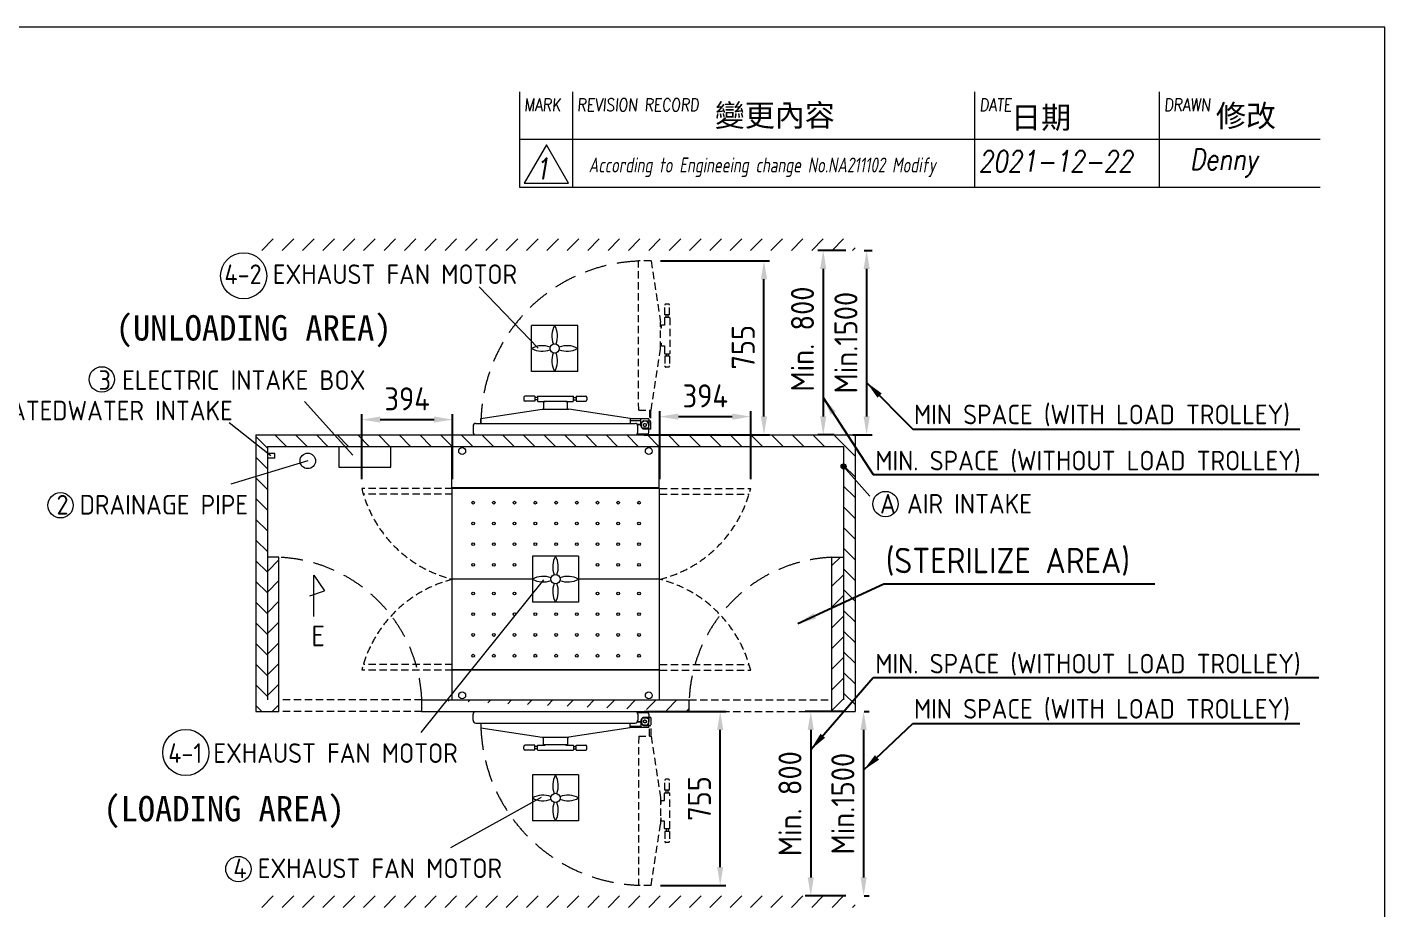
# Model space of a CAD drawing. Header units: millimetres. Extents: x 0 to 80449, y -23917 to 9476.
# Drawn here: x 7586 to 13478, y 5651 to 9476 of the extents above; entities that cross this region are included whole.
import ezdxf

# ---------------------------------------------------------------- set-up
doc = ezdxf.new("R2010")
doc.units = ezdxf.units.MM
doc.linetypes.add('HIDDEN', pattern=[9.525, 6.35, -3.175])
doc.layers.get('0').update_dxf_attribs({"lineweight": 15})
for name, color, linetype, lineweight in [('D', 3, 'Continuous', 13), ('F', 7, 'Continuous', 15), ('H', 2, 'HIDDEN', 15), ('S', 4, 'Continuous', 15), ('T', 4, 'Continuous', 15)]:
    doc.layers.add(name, color=color, linetype=linetype, lineweight=lineweight)
doc.styles.get("Standard").update_dxf_attribs({"font": 'KAIU.TTF'})
doc.styles.add('STU25', font='isocp2.shx')
doc.styles.add('Text', font='romans.shx', dxfattribs={"width": 0.8, "oblique": 10})
doc.dimstyles.new('STU25', dxfattribs={"dimscale": 40, "dimtxt": 2.5, "dimasz": 2, "dimexe": 0.6, "dimexo": 1, "dimgap": 1, "dimtad": 1, "dimdsep": 46, "dimtxsty": 'STU25', "dimcen": 2, "dimazin": 2, "dimtfac": 1, "dimtmove": 0, "dimatfit": 3, "dimfxl": 0, "dimtolj": 1, "dimtzin": 0, "dimarcsym": 0})
doc.dimstyles.new('STU25$7', dxfattribs={"dimscale": 40, "dimtxt": 2.5, "dimasz": 2, "dimexe": 1.25, "dimexo": 0.625, "dimgap": 1, "dimtad": 1, "dimdec": 4, "dimdsep": 46, "dimtxsty": 'STU25', "dimcen": 2.5, "dimazin": 2, "dimtfac": 1, "dimtdec": 4, "dimtmove": 0, "dimatfit": 3, "dimfxl": 0, "dimtolj": 1, "dimtzin": 0, "dimarcsym": 0})
pattern_1 = [(45, (-7896.725, 108.306), (-44.90128, 44.90128), [])]

# ---------------------------------------------------------------- blocks, each defined once
blk = doc.blocks.new('*D14')
at = {"layer": 'D', "color": 0, "lineweight": -2}
for p, q in [((11138.8, 8507.2), (11016.7, 8507.2)), ((11040.7, 8427.2), (11040.7, 7787.2)), ((11088.8, 7707.2), (11016.7, 7707.2))]:
    blk.add_line(p, q, dxfattribs=at)
at = {"layer": 'D', "color": 0}
for points in [[(11027.3, 8427.2), (11054, 8427.2), (11040.7, 8507.2)], [(11027.3, 7787.2), (11054, 7787.2), (11040.7, 7707.2)]]:
    blk.add_solid(points, dxfattribs=at)
at = {"layer": 'Defpoints', "color": 0}
for p in [(11178.8, 8507.2), (11040.7, 7707.2), (11128.8, 7707.2)]:
    blk.add_point(p, dxfattribs=at)
at = {"layer": 'D', "color": 0, "insert": (10950.7, 8122.9), "char_height": 100, "attachment_point": 5, "rotation": 90, "style": 'STU25'}
blk.add_mtext('\\A1;{\\Fisocp2.shx;Min. 800}', dxfattribs=at)
blk = doc.blocks.new('*D15')
at = {"layer": 'D', "color": 0, "lineweight": -2}
for p, q in [((11218.8, 8507.2), (11253.2, 8507.2)), ((11229.2, 8427.2), (11229.2, 7787.2)), ((11168.8, 7707.2), (11253.2, 7707.2))]:
    blk.add_line(p, q, dxfattribs=at)
at = {"layer": 'D', "color": 0}
for points in [[(11215.9, 8427.2), (11242.5, 8427.2), (11229.2, 8507.2)], [(11215.9, 7787.2), (11242.5, 7787.2), (11229.2, 7707.2)]]:
    blk.add_solid(points, dxfattribs=at)
at = {"layer": 'Defpoints', "color": 0}
for p in [(11178.8, 8507.2), (11128.8, 7707.2), (11229.2, 7707.2)]:
    blk.add_point(p, dxfattribs=at)
at = {"layer": 'D', "color": 0, "insert": (11139.2, 8107.2), "char_height": 100, "attachment_point": 5, "rotation": 90, "style": 'STU25'}
blk.add_mtext('\\A1;{\\Fisocp2.shx;Min.1500}', dxfattribs=at)
blk = doc.blocks.new('*D16')
at = {"layer": 'D', "color": 0, "lineweight": -2}
for p, q in [((10333.9, 8462.2), (10807.5, 8462.2)), ((10783.5, 7787.2), (10783.5, 8382.2)), ((10264.3, 7707.2), (10807.5, 7707.2))]:
    blk.add_line(p, q, dxfattribs=at)
at = {"layer": 'D', "color": 0}
for points in [[(10796.8, 8382.2), (10770.2, 8382.2), (10783.5, 8462.2)], [(10770.2, 7787.2), (10796.8, 7787.2), (10783.5, 7707.2)]]:
    blk.add_solid(points, dxfattribs=at)
at = {"layer": 'Defpoints', "color": 0}
for p in [(10293.9, 8462.2), (10783.5, 8462.2), (10224.3, 7707.2)]:
    blk.add_point(p, dxfattribs=at)
at = {"layer": 'D', "color": 0, "insert": (10693.5, 8087.4), "char_height": 100, "attachment_point": 5, "rotation": 90, "style": 'STU25'}
blk.add_mtext('\\A1;755', dxfattribs=at)
blk = doc.blocks.new('*D18')
at = {"layer": 'D', "color": 0, "lineweight": -2}
for p, q in [((11218.8, 6507.2), (11240, 6507.2)), ((11216, 6427.2), (11216, 5787.2)), ((11218.8, 5707.2), (11240, 5707.2))]:
    blk.add_line(p, q, dxfattribs=at)
at = {"layer": 'D', "color": 0}
for points in [[(11202.7, 6427.2), (11229.3, 6427.2), (11216, 6507.2)], [(11202.7, 5787.2), (11229.3, 5787.2), (11216, 5707.2)]]:
    blk.add_solid(points, dxfattribs=at)
at = {"layer": 'Defpoints', "color": 0}
for p in [(11178.8, 6507.2), (11178.8, 5707.2), (11216, 5707.2)]:
    blk.add_point(p, dxfattribs=at)
at = {"layer": 'D', "color": 0, "insert": (11126, 6107.2), "char_height": 100, "attachment_point": 5, "rotation": 90, "style": 'STU25'}
blk.add_mtext('\\A1;{\\Fisocp2.shx;Min.1500}', dxfattribs=at)
blk = doc.blocks.new('*D17')
at = {"layer": 'D', "color": 0, "lineweight": -2}
for p, q in [((11138.8, 6507.2), (10962.5, 6507.2)), ((10986.5, 6427.2), (10986.5, 5787.2)), ((11138.8, 5707.2), (10962.5, 5707.2))]:
    blk.add_line(p, q, dxfattribs=at)
at = {"layer": 'D', "color": 0}
for points in [[(10973.2, 6427.2), (10999.8, 6427.2), (10986.5, 6507.2)], [(10973.2, 5787.2), (10999.8, 5787.2), (10986.5, 5707.2)]]:
    blk.add_solid(points, dxfattribs=at)
at = {"layer": 'Defpoints', "color": 0}
for p in [(11178.8, 6507.2), (10986.5, 5707.2), (11178.8, 5707.2)]:
    blk.add_point(p, dxfattribs=at)
at = {"layer": 'D', "color": 0, "insert": (10896.5, 6107.2), "char_height": 100, "attachment_point": 5, "rotation": 90, "style": 'STU25'}
blk.add_mtext('\\A1;{\\Fisocp2.shx;Min. 800}', dxfattribs=at)
blk = doc.blocks.new('*D19')
at = {"layer": 'D', "color": 0, "lineweight": -2}
for p, q in [((10264.3, 6507.2), (10617.5, 6507.2)), ((10593.5, 5832.2), (10593.5, 6427.2)), ((10333.9, 5752.2), (10617.5, 5752.2))]:
    blk.add_line(p, q, dxfattribs=at)
at = {"layer": 'D', "color": 0}
for points in [[(10580.2, 6427.2), (10606.9, 6427.2), (10593.5, 6507.2)], [(10580.2, 5832.2), (10606.9, 5832.2), (10593.5, 5752.2)]]:
    blk.add_solid(points, dxfattribs=at)
at = {"layer": 'Defpoints', "color": 0}
for p in [(10224.3, 6507.2), (10593.5, 6507.2), (10293.9, 5752.2)]:
    blk.add_point(p, dxfattribs=at)
at = {"layer": 'D', "color": 0, "insert": (10503.5, 6129.7), "char_height": 100, "attachment_point": 5, "rotation": 90, "style": 'STU25'}
blk.add_mtext('\\A1;755', dxfattribs=at)
blk = doc.blocks.new('*D28')
at = {"layer": 'D', "color": 0, "lineweight": -2}
for p, q in [((10332, 7514.4), (10332, 7810.4)), ((10412, 7786.4), (10646, 7786.4)), ((10726, 7514.4), (10726, 7810.4))]:
    blk.add_line(p, q, dxfattribs=at)
at = {"layer": 'D', "color": 0}
for points in [[(10412, 7799.7), (10412, 7773), (10332, 7786.4)], [(10646, 7773), (10646, 7799.7), (10726, 7786.4)]]:
    blk.add_solid(points, dxfattribs=at)
at = {"layer": 'Defpoints', "color": 0}
for p in [(10726, 7786.4), (10332, 7474.4), (10726, 7474.4)]:
    blk.add_point(p, dxfattribs=at)
at = {"layer": 'D', "color": 0, "insert": (10529, 7876.4), "char_height": 100, "attachment_point": 5, "style": 'STU25'}
blk.add_mtext('\\A1;394', dxfattribs=at)
blk = doc.blocks.new('*D29')
at = {"layer": 'D', "color": 0, "lineweight": -2}
for p, q in [((9038, 7514.4), (9038, 7797.6)), ((9432, 7514.4), (9432, 7797.6)), ((9118, 7773.6), (9352, 7773.6))]:
    blk.add_line(p, q, dxfattribs=at)
at = {"layer": 'D', "color": 0}
for points in [[(9118, 7786.9), (9118, 7760.2), (9038, 7773.6)], [(9352, 7760.2), (9352, 7786.9), (9432, 7773.6)]]:
    blk.add_solid(points, dxfattribs=at)
at = {"layer": 'Defpoints', "color": 0}
for p in [(9432, 7773.6), (9038, 7474.4), (9432, 7474.4)]:
    blk.add_point(p, dxfattribs=at)
at = {"layer": 'D', "color": 0, "insert": (9235, 7863.6), "char_height": 100, "attachment_point": 5, "style": 'STU25'}
blk.add_mtext('\\A1;394', dxfattribs=at)

msp = doc.modelspace()

# ---------------------------------------------------------------- hatches: boundary and pattern name
msp.add_hatch(color=256).paths.add_polyline_path([(11139.547, 7570.465, 1), (11118.026, 7570.465, 1)])
at = {"layer": 'H', "ltscale": 5}
h = msp.add_hatch(dxfattribs=at)
h.set_pattern_fill('ANSI31', color=256, scale=500, style=0)
h.set_pattern_definition([(45, (334.96, -27.336), (-44.19417, 44.19417), [])])
h.paths.add_polyline_path([(8578.786, 8557.183), (8578.786, 8507.183), (11178.786, 8507.183), (11178.786, 8557.183)])
at = {"layer": 'H', "ltscale": 6}
h = msp.add_hatch(dxfattribs=at)
h.set_pattern_fill('ANSI31', color=256, scale=20, angle=90, style=0)
h.set_pattern_definition([(135, (-7896.725, 108.306), (-44.90128, -44.90128), [])])
h.paths.add_polyline_path([(11178.786, 7707.183), (11178.786, 6507.183), (11128.786, 6507.183), (11128.786, 6557.183), (11128.786, 7657.183), (8628.786, 7657.183), (8628.786, 6557.183), (8628.786, 6507.183), (8578.786, 6507.183), (8578.786, 7707.183)])
h = msp.add_hatch(dxfattribs=at)
h.set_pattern_fill('ANSI31', color=256, scale=20, style=0)
h.set_pattern_definition(pattern_1)
h.paths.add_polyline_path([(8678.786, 7177.183), (8628.786, 7177.183), (8628.786, 6557.183), (8628.786, 6507.183), (8678.786, 6507.183)])
h = msp.add_hatch(dxfattribs=at)
h.set_pattern_fill('ANSI31', color=256, scale=20, style=0)
h.set_pattern_definition(pattern_1)
h.paths.add_polyline_path([(11128.786, 7177.183), (11078.786, 7177.183), (11078.786, 6507.183), (11128.786, 6507.183), (11128.786, 6557.183)])
h = msp.add_hatch(dxfattribs=at)
h.set_pattern_fill('ANSI31', color=256, scale=20, style=0)
h.set_pattern_definition(pattern_1)
edge = h.paths.add_edge_path()
edge.add_line((9298.002, 6507.183), (10458.786, 6507.183))
edge.add_line((9298.002, 6557.183), (10458.786, 6557.183))
edge.add_line((10458.786, 6507.183), (10458.786, 6557.183))
edge.add_line((9298.786, 6507.183), (9298.786, 6557.183))
at = {"layer": 'H', "ltscale": 5}
h = msp.add_hatch(dxfattribs=at)
h.set_pattern_fill('ANSI31', color=256, scale=500, style=0)
h.set_pattern_definition([(45, (334.96, -2877.336), (-44.19417, 44.19417), [])])
h.paths.add_polyline_path([(8578.786, 5707.183), (8578.786, 5657.183), (11178.786, 5657.183), (11178.786, 5707.183)])

# ---------------------------------------------------------------- linework, layer by layer
at = {"linetype": 'Continuous'}
for p, q in [((9975.267, 8182.183), (9775.267, 8182.183)), ((9775.267, 7982.183), (9775.267, 8182.183)), ((9975.267, 7982.183), (9975.267, 8182.183)), ((9975.267, 7982.183), (9775.267, 7982.183)), ((8661.161, 7626.898), (8628.786, 7626.898)), ((8661.161, 7606.898), (8628.786, 7606.898)), ((8661.161, 7606.898), (8661.161, 7626.898)), ((9778.786, 7181.183), (9778.786, 6981.183)), ((9978.786, 7181.183), (9778.786, 7181.183)), ((9978.786, 7181.183), (9978.786, 6981.183)), ((9978.786, 6981.183), (9778.786, 6981.183))]:
    msp.add_line(p, q, dxfattribs=at)
for p, q in [((9742.064, 7869.683), (9742.064, 7858.683)), ((9789.271, 7874.683), (9747.064, 7874.683)), ((9789.271, 7853.683), (9747.064, 7853.683)), ((9789.271, 7874.683), (9789.271, 7853.683)), ((9800.036, 7868.933), (9789.271, 7868.933)), ((9800.036, 7859.433), (9789.271, 7859.433)), ((9800.036, 7874.183), (9801.536, 7875.683)), ((9800.036, 7874.183), (9800.036, 7854.183)), ((9800.036, 7854.183), (9801.536, 7852.683)), ((9801.536, 7875.683), (9956.036, 7875.683)), ((9801.536, 7852.683), (9833.786, 7852.683)), ((9828.286, 7851.683), (9827.286, 7850.683)), ((9827.286, 7850.683), (9827.286, 7819.183)), ((9929.286, 7851.683), (9828.286, 7851.683)), ((9833.786, 7852.683), (9833.786, 7851.683)), ((9923.786, 7852.683), (9956.036, 7852.683)), ((9923.786, 7851.683), (9923.786, 7852.683)), ((9930.286, 7850.683), (9929.286, 7851.683)), ((9930.286, 7819.183), (9930.286, 7850.683)), ((9957.536, 7874.183), (9956.036, 7875.683)), ((9957.536, 7854.183), (9956.036, 7852.683)), ((9957.536, 7854.183), (9957.536, 7874.183)), ((9957.536, 7868.933), (9968.302, 7868.933)), ((9957.536, 7859.433), (9968.302, 7859.433)), ((9968.302, 7874.683), (9968.302, 7853.683)), ((9968.302, 7874.683), (10010.508, 7874.683)), ((9968.302, 7853.683), (10010.508, 7853.683)), ((10015.508, 7869.683), (10015.508, 7858.683)), ((9555.086, 7778.383), (9821.286, 7819.183)), ((9555.086, 7757.183), (9555.086, 7778.383)), ((9821.286, 7819.183), (9936.286, 7819.183)), ((10202.486, 7778.383), (9936.286, 7819.183)), ((10202.486, 7778.383), (10202.486, 7757.183)), ((9521.286, 7745.183), (9521.286, 7719.183)), ((9533.286, 7757.183), (9546.286, 7757.183)), ((9546.286, 7757.183), (10211.286, 7757.183)), ((10284.286, 7776.183), (10202.486, 7776.183)), ((10202.486, 7770.183), (10249.286, 7770.183)), ((10211.286, 7757.183), (10224.286, 7757.183)), ((10246.956, 7752.183), (10233.533, 7752.183)), ((10236.286, 7752.183), (10246.525, 7752.183)), ((10236.286, 7719.183), (10236.286, 7745.183)), ((10249.286, 7746.183), (10249.286, 7776.183)), ((10274.286, 7736.183), (10259.286, 7736.183)), ((10268.286, 7766.183), (10265.286, 7766.183)), ((10268.786, 7766.183), (10265.286, 7766.183)), ((10284.286, 7776.183), (10284.286, 7746.183)), ((10284.286, 7718.183), (10284.286, 7750.183)), ((9428.786, 7707.183), (10328.786, 7707.183)), ((9533.286, 7707.183), (10224.286, 7707.183)), ((10236.286, 7712.183), (10278.286, 7712.183)), ((9428.786, 7477.183), (9428.786, 7657.183)), ((10328.786, 7477.183), (10328.786, 7657.183)), ((10328.786, 7477.183), (9428.786, 7477.183)), ((10328.786, 7475.183), (9428.786, 7475.183)), ((9428.786, 7475.183), (9428.786, 7081.183)), ((10328.786, 7475.183), (10328.786, 7081.183)), ((9428.786, 7081.183), (9428.786, 6687.183)), ((9778.786, 7081.183), (9428.786, 7081.183)), ((9778.786, 7081.183), (9428.786, 7081.183)), ((10328.786, 7081.183), (9978.786, 7081.183)), ((10328.786, 7081.183), (9978.786, 7081.183)), ((10328.786, 7081.183), (10328.786, 6687.183)), ((9428.786, 6687.183), (10328.786, 6687.183)), ((9428.786, 6687.183), (9428.786, 6557.183)), ((10328.786, 6687.183), (9428.786, 6687.183)), ((10328.786, 6687.183), (10328.786, 6557.183)), ((9428.786, 6507.183), (10328.786, 6507.183)), ((9521.286, 6469.183), (9521.286, 6495.183)), ((9533.286, 6507.183), (10224.286, 6507.183)), ((10233.533, 6502.183), (10278.286, 6502.183)), ((10236.286, 6502.183), (10278.286, 6502.183)), ((10236.286, 6495.183), (10236.286, 6469.183)), ((10284.286, 6496.183), (10284.286, 6464.183)), ((9533.286, 6457.183), (9546.286, 6457.183)), ((9546.286, 6457.183), (10211.286, 6457.183)), ((9555.086, 6457.183), (9555.086, 6435.983)), ((9555.086, 6435.983), (9821.286, 6395.183)), ((10202.486, 6435.983), (9936.286, 6395.183)), ((10202.486, 6435.983), (10202.486, 6457.183)), ((10202.486, 6444.183), (10249.286, 6444.183)), ((10284.286, 6438.183), (10202.486, 6438.183)), ((10211.286, 6457.183), (10224.286, 6457.183)), ((10246.956, 6462.183), (10233.533, 6462.183)), ((10236.286, 6462.183), (10246.525, 6462.183)), ((10249.286, 6468.183), (10249.286, 6438.183)), ((10274.286, 6478.183), (10259.286, 6478.183)), ((10268.286, 6448.183), (10265.286, 6448.183)), ((10268.786, 6448.183), (10265.286, 6448.183)), ((10284.286, 6438.183), (10284.286, 6468.183)), ((9821.286, 6395.183), (9936.286, 6395.183)), ((9827.286, 6363.683), (9827.286, 6395.183)), ((9828.286, 6362.683), (9827.286, 6363.683)), ((9930.286, 6363.683), (9929.286, 6362.683)), ((9930.286, 6395.183), (9930.286, 6363.683)), ((9742.064, 6344.683), (9742.064, 6355.683)), ((9789.271, 6360.683), (9747.064, 6360.683)), ((9789.271, 6339.683), (9747.064, 6339.683)), ((9789.271, 6339.683), (9789.271, 6360.683)), ((9800.036, 6354.933), (9789.271, 6354.933)), ((9800.036, 6345.433), (9789.271, 6345.433)), ((9800.036, 6360.183), (9801.536, 6361.683)), ((9800.036, 6340.183), (9800.036, 6360.183)), ((9800.036, 6340.183), (9801.536, 6338.683)), ((9801.536, 6361.683), (9833.786, 6361.683)), ((9801.536, 6338.683), (9956.036, 6338.683)), ((9929.286, 6362.683), (9828.286, 6362.683)), ((9833.786, 6361.683), (9833.786, 6362.683)), ((9923.786, 6362.683), (9923.786, 6361.683)), ((9923.786, 6361.683), (9956.036, 6361.683)), ((9957.536, 6360.183), (9956.036, 6361.683)), ((9957.536, 6340.183), (9956.036, 6338.683)), ((9957.536, 6360.183), (9957.536, 6340.183)), ((9957.536, 6354.933), (9968.302, 6354.933)), ((9957.536, 6345.433), (9968.302, 6345.433)), ((9968.302, 6339.683), (9968.302, 6360.683)), ((9968.302, 6360.683), (10010.508, 6360.683)), ((9968.302, 6339.683), (10010.508, 6339.683)), ((10015.508, 6344.683), (10015.508, 6355.683)), ((9978.786, 6232.183), (9778.786, 6232.183)), ((9778.786, 6232.183), (9778.786, 6032.183)), ((9978.786, 6232.183), (9978.786, 6032.183)), ((9978.786, 6032.183), (9778.786, 6032.183))]:
    msp.add_line(p, q)
at = {"ltscale": 2}
msp.add_line((9476.286, 7477.183), (9511.286, 7477.183), dxfattribs=at)
at = {"linetype": 'Continuous'}
msp.add_lwpolyline([(8939.23, 7657.183), (8939.23, 7567.585), (9163.938, 7567.585), (9163.938, 7657.183)], dxfattribs=at)
for centre, radius in [((9875.267, 8082.183), 20), ((9875.267, 8082.183), 20), ((9875.267, 8082.183), 20), ((9875.267, 8082.183), 20), ((10266.786, 7750.183), 6.45), ((10266.786, 7750.183), 6.4), ((8803.786, 7594.361), 33.5), ((9473.786, 7637.183), 15), ((10283.786, 7637.183), 15), ((11128.786, 7570.465), 10.761), ((9521.286, 7413.183), 6), ((9611.286, 7413.183), 6), ((9701.286, 7413.183), 6), ((9791.286, 7413.183), 6), ((9881.286, 7413.183), 6), ((9971.286, 7413.183), 6), ((10061.286, 7413.183), 6), ((10151.286, 7413.183), 6), ((10241.286, 7413.183), 6), ((9521.286, 7323.183), 6), ((9611.286, 7323.183), 6), ((9701.286, 7323.183), 6), ((9791.286, 7323.183), 6), ((9881.286, 7323.183), 6), ((9971.286, 7323.183), 6), ((10061.286, 7323.183), 6), ((10151.286, 7323.183), 6), ((10241.286, 7323.183), 6), ((9521.286, 7233.183), 6), ((9611.286, 7233.183), 6), ((9701.286, 7233.183), 6), ((9791.286, 7233.183), 6), ((9881.286, 7233.183), 6), ((9971.286, 7233.183), 6), ((10061.286, 7233.183), 6), ((10151.286, 7233.183), 6), ((10241.286, 7233.183), 6), ((9521.286, 7143.183), 6), ((9611.286, 7143.183), 6), ((9701.286, 7143.183), 6), ((10061.286, 7143.183), 6), ((10151.286, 7143.183), 6), ((10241.286, 7143.183), 6), ((9878.786, 7081.183), 20), ((9521.286, 7019.183), 6), ((9611.286, 7019.183), 6), ((9701.286, 7019.183), 6), ((10061.286, 7019.183), 6), ((10151.286, 7019.183), 6), ((10241.286, 7019.183), 6), ((9521.286, 6929.183), 6), ((9611.286, 6929.183), 6), ((9701.286, 6929.183), 6), ((9791.286, 6929.183), 6), ((9881.286, 6929.183), 6), ((9971.286, 6929.183), 6), ((10061.286, 6929.183), 6), ((10151.286, 6929.183), 6), ((10241.286, 6929.183), 6), ((9521.286, 6839.183), 6), ((9611.286, 6839.183), 6), ((9701.286, 6839.183), 6), ((9791.286, 6839.183), 6), ((9881.286, 6839.183), 6), ((9971.286, 6839.183), 6), ((10061.286, 6839.183), 6), ((10151.286, 6839.183), 6), ((10241.286, 6839.183), 6), ((9521.286, 6749.183), 6), ((9611.286, 6749.183), 6), ((9701.286, 6749.183), 6), ((9791.286, 6749.183), 6), ((9881.286, 6749.183), 6), ((9971.286, 6749.183), 6), ((10061.286, 6749.183), 6), ((10151.286, 6749.183), 6), ((10241.286, 6749.183), 6), ((9473.786, 6577.183), 15), ((10283.786, 6577.183), 15), ((10266.786, 6464.183), 6.45), ((10266.786, 6464.183), 6.4), ((9878.786, 6132.183), 20), ((9878.786, 6132.183), 20), ((9878.786, 6132.183), 20), ((9878.786, 6132.183), 20)]:
    msp.add_circle(centre, radius)
for centre, radius, start, end in [((9956.292, 8136.307), 93.11, 150.4818019, 201.9770324), ((9794.243, 8136.307), 93.11, 338.0229676, 29.5181981), ((9821.143, 8001.158), 93.11, 68.0229676, 119.5181981), ((9821.143, 8163.207), 93.11, 240.4818019, 291.9770324), ((9929.392, 8001.158), 93.11, 60.4818019, 111.9770324), ((9929.392, 8163.207), 93.11, 248.0229676, 299.5181981), ((9956.292, 8028.058), 93.11, 158.0229676, 209.5181981), ((9794.243, 8028.058), 93.11, 330.4818019, 21.9770324), ((9747.064, 7869.683), 5, 90, 180), ((9747.064, 7858.683), 5, 180, 270), ((10010.508, 7869.683), 5, 0, 90), ((10010.508, 7858.683), 5, 270, 0), ((9533.286, 7745.183), 12, 90, 180), ((9533.286, 7719.183), 12, 180, 270), ((10224.286, 7745.183), 12, 0, 90), ((10224.286, 7719.183), 12, 270, 0), ((10246.956, 7755.183), 3, 270, 344.7424767), ((10259.286, 7746.183), 10, 180, 270), ((10265.286, 7750.183), 16, 90, 164.7424767), ((10268.286, 7750.183), 16, 0, 90), ((10274.286, 7746.183), 10, 270, 0), ((10278.286, 7718.183), 6, 270, 0), ((9959.811, 7135.307), 93.11, 150.4818019, 201.9770324), ((9797.762, 7135.307), 93.11, 338.0229676, 29.5181981), ((9824.662, 7000.158), 93.11, 68.0229676, 119.5181981), ((9824.662, 7162.207), 93.11, 240.4818019, 291.9770324), ((9932.911, 7000.158), 93.11, 60.4818019, 111.9770324), ((9932.911, 7162.207), 93.11, 248.0229676, 299.5181981), ((9959.811, 7027.058), 93.11, 158.0229676, 209.5181981), ((9797.762, 7027.058), 93.11, 330.4818019, 21.9770324), ((9533.286, 6495.183), 12, 90, 180), ((10224.286, 6495.183), 12, 0, 90), ((10278.286, 6496.183), 6, 0, 90), ((9533.286, 6469.183), 12, 180, 270), ((10224.286, 6469.183), 12, 270, 0), ((10246.956, 6459.183), 3, 15.2575233, 90), ((10259.286, 6468.183), 10, 90, 180), ((10265.286, 6464.183), 16, 195.2575233, 270), ((10268.286, 6464.183), 16, 270, 0), ((10274.286, 6468.183), 10, 0, 90), ((9747.064, 6355.683), 5, 90, 180), ((9747.064, 6344.683), 5, 180, 270), ((10010.508, 6355.683), 5, 0, 90), ((10010.508, 6344.683), 5, 270, 0), ((9959.811, 6186.307), 93.11, 150.4818019, 201.9770324), ((9797.762, 6186.307), 93.11, 338.0229676, 29.5181981), ((9824.662, 6051.158), 93.11, 68.0229676, 119.5181981), ((9824.662, 6213.207), 93.11, 240.4818019, 291.9770324), ((9932.911, 6051.158), 93.11, 60.4818019, 111.9770324), ((9932.911, 6213.207), 93.11, 248.0229676, 299.5181981), ((9959.811, 6078.058), 93.11, 158.0229676, 209.5181981), ((9797.762, 6078.058), 93.11, 330.4818019, 21.9770324)]:
    msp.add_arc(centre, radius, start, end)
at = {"layer": 'D'}
for p, q in [((9547.901, 8348.915), (9803.081, 8082.849)), ((8999.558, 7618.719), (8789.204, 7852.587)), ((8643.487, 7616.5), (8462.24, 7759.635)), ((11128.786, 7570.465), (11242.494, 7441.568)), ((8829.407, 7098.838), (8876.835, 7031.318)), ((8829.407, 6918.838), (8829.407, 7098.838)), ((9827.018, 7079.021), (9294.648, 6416.442)), ((8812.111, 7008.838), (8876.835, 7031.318)), ((9817.193, 6134.505), (9422.804, 5915.149))]:
    msp.add_line(p, q, dxfattribs=at)
at = {"layer": 'D', "linetype": 'Continuous'}
msp.add_line((8803.786, 7594.361), (8470.3, 7492.804), dxfattribs=at)
at = {"layer": 'D'}
for centre, radius in [((8525.495, 8397.528), 100), ((7909.896, 7947.989), 55), ((7730.776, 7401.635), 55), ((11310.968, 7407.213), 55), ((8274.479, 6329.223), 100), ((8502.561, 5823.599), 55)]:
    msp.add_circle(centre, radius, dxfattribs=at)
at = {"layer": 'F'}
msp.add_line((9722.345, 9195.889), (9722.345, 8781.889), dxfattribs=at)
at = {"layer": 'F', "color": 7}
for p, q in [((9952.345, 9195.889), (9952.345, 8781.889)), ((11698.475, 8781.889), (11698.475, 9195.889)), ((12499.619, 8781.889), (12499.619, 9195.889)), ((13197.889, 8988.889), (9722.345, 8988.889)), ((9722.345, 8781.889), (13197.889, 8781.889))]:
    msp.add_line(p, q, dxfattribs=at)
at = {"layer": 'F', "color": 6}
msp.add_lwpolyline([(0, 9476), (0, 0), (13478, 0), (13478, 9476)], close=True, dxfattribs=at)
at = {"layer": 'F', "color": 7}
msp.add_lwpolyline([(9839.099, 8964.955), (9743.531, 8799.426), (9934.667, 8799.426)], close=True, dxfattribs=at)
at = {"layer": 'H', "ltscale": 5}
for p, q in [((10293.856, 8461.887), (10239.656, 8461.878)), ((10239.775, 7814.478), (10239.656, 8461.878)), ((10293.856, 8461.887), (10334.705, 8195.695)), ((10352.746, 8227.714), (10352.738, 8269.92)), ((10368.737, 8274.923), (10357.737, 8274.921)), ((10373.746, 8227.718), (10373.738, 8269.924)), ((10334.726, 8080.695), (10334.705, 8195.695)), ((10353.248, 8216.948), (10351.748, 8215.448)), ((10351.748, 8215.448), (10351.754, 8183.198)), ((10373.746, 8227.718), (10352.746, 8227.714)), ((10373.248, 8216.952), (10353.248, 8216.948)), ((10358.498, 8216.949), (10358.496, 8227.715)), ((10367.998, 8216.951), (10367.996, 8227.717)), ((10373.248, 8216.952), (10374.748, 8215.452)), ((10374.748, 8215.452), (10374.777, 8060.952)), ((10336.756, 8170.695), (10334.293, 8170.695)), ((10336.754, 8181.695), (10338.254, 8183.196)), ((10336.754, 8181.695), (10336.756, 8170.695)), ((10351.754, 8183.198), (10338.254, 8183.196)), ((10293.975, 7814.488), (10334.726, 8080.695)), ((10334.305, 8105.695), (10336.768, 8105.695)), ((10336.768, 8105.695), (10336.77, 8094.695)), ((10338.271, 8093.196), (10336.77, 8094.695)), ((10338.271, 8093.196), (10351.771, 8093.198)), ((10351.771, 8093.198), (10351.777, 8060.948)), ((10353.277, 8059.448), (10351.777, 8060.948)), ((10373.779, 8048.687), (10352.779, 8048.683)), ((10352.779, 8048.683), (10352.787, 8006.476)), ((10353.277, 8059.448), (10373.277, 8059.452)), ((10358.527, 8059.449), (10358.529, 8048.684)), ((10368.027, 8059.451), (10368.029, 8048.686)), ((10373.277, 8059.452), (10374.777, 8060.952)), ((10373.779, 8048.687), (10373.787, 8006.48)), ((10368.787, 8001.479), (10357.787, 8001.477)), ((10239.775, 7814.478), (10293.975, 7814.488)), ((10286.775, 7814.486), (10286.783, 7767.686)), ((10292.79, 7732.687), (10292.775, 7814.487)), ((10252.788, 7742.68), (10252.785, 7757.68)), ((10262.783, 7767.682), (10292.783, 7767.687)), ((10292.79, 7732.687), (10262.79, 7732.682)), ((9431.961, 7474.35), (9037.961, 7474.35)), ((9432.359, 7449.353), (9044.922, 7449.353)), ((10331.961, 7474.35), (10725.961, 7474.35)), ((10331.961, 7449.35), (10718.999, 7449.35)), ((9431.961, 6686.35), (9037.961, 6686.35)), ((9432.359, 6711.347), (9044.922, 6711.347)), ((10331.961, 6711.35), (10718.999, 6711.35)), ((10331.961, 6686.35), (10725.961, 6686.35)), ((9298.786, 6557.183), (8678.786, 6557.183)), ((10458.786, 6557.183), (11078.786, 6557.183)), ((9298.786, 6507.183), (8678.786, 6507.183)), ((10292.79, 6481.678), (10262.79, 6481.683)), ((10292.79, 6481.678), (10292.775, 6399.878)), ((10458.786, 6507.183), (11078.786, 6507.183)), ((10252.788, 6471.685), (10252.785, 6456.685)), ((10262.783, 6446.683), (10292.783, 6446.678)), ((10286.775, 6399.879), (10286.783, 6446.679)), ((10239.775, 6399.887), (10239.656, 5752.488)), ((10239.775, 6399.887), (10293.975, 6399.878)), ((10293.975, 6399.878), (10334.726, 6133.67)), ((10352.779, 6165.682), (10352.787, 6207.889)), ((10368.787, 6212.886), (10357.787, 6212.888)), ((10373.779, 6165.679), (10373.787, 6207.885)), ((10334.726, 6133.67), (10334.705, 6018.67)), ((10351.771, 6121.167), (10351.777, 6153.417)), ((10353.277, 6154.917), (10351.777, 6153.417)), ((10373.779, 6165.679), (10352.779, 6165.682)), ((10353.277, 6154.917), (10373.277, 6154.913)), ((10358.527, 6154.916), (10358.529, 6165.681)), ((10368.027, 6154.914), (10368.029, 6165.68)), ((10373.277, 6154.913), (10374.777, 6153.413)), ((10374.748, 5998.913), (10374.777, 6153.413)), ((10334.305, 6108.67), (10336.768, 6108.67)), ((10336.768, 6108.67), (10336.77, 6119.67)), ((10338.271, 6121.17), (10336.77, 6119.67)), ((10338.271, 6121.17), (10351.771, 6121.167)), ((10293.856, 5752.478), (10334.705, 6018.67)), ((10336.756, 6043.67), (10334.293, 6043.67)), ((10336.754, 6032.67), (10336.756, 6043.67)), ((10336.754, 6032.67), (10338.254, 6031.17)), ((10351.754, 6031.167), (10338.254, 6031.17)), ((10351.748, 5998.917), (10351.754, 6031.167)), ((10353.248, 5997.417), (10351.748, 5998.917)), ((10352.746, 5986.651), (10352.738, 5944.445)), ((10373.746, 5986.648), (10352.746, 5986.651)), ((10373.248, 5997.413), (10353.248, 5997.417)), ((10358.498, 5997.416), (10358.496, 5986.65)), ((10367.998, 5997.414), (10367.996, 5986.649)), ((10373.248, 5997.413), (10374.748, 5998.913)), ((10373.746, 5986.648), (10373.738, 5944.441)), ((10368.737, 5939.442), (10357.737, 5939.444)), ((10293.856, 5752.478), (10239.656, 5752.488))]:
    msp.add_line(p, q, dxfattribs=at)
for centre in [(10266.786, 7750.183), (10266.786, 6464.183)]:
    msp.add_circle(centre, 6.4, dxfattribs=at)
at = {"layer": 'H', "ltscale": 15}
for centre, radius, start, end in [((10264.158, 7752.197), 709.089, 91.9801511, 179.5971571), ((8651.705, 6528.969), 647.696, 2.4965643, 87.6036887), ((11105.867, 6528.969), 647.696, 92.3963113, 177.5034357), ((10264.543, 6463.039), 709.973, 182.1840285, 267.99117)]:
    msp.add_arc(centre, radius, start, end, dxfattribs=at)
at = {"layer": 'H', "ltscale": 5}
for centre, radius, start, end in [((10357.738, 8269.921), 5, 90.0104879, 180.0104879), ((10368.738, 8269.923), 5, 0.0104879, 90.0104879), ((10357.787, 8006.477), 5, 180.0104879, 270.0104879), ((10368.787, 8006.479), 5, 270.0104879, 0.0104879), ((10262.785, 7757.682), 10, 90.0104879, 180.0104879), ((10262.788, 7742.682), 10, 180.0104879, 270.0104879), ((9565.368, 7607.757), 544.018, 194.1951739, 255.8048261), ((10198.554, 7607.757), 544.018, 284.1951739, 345.8048261), ((9565.368, 6552.943), 544.018, 104.1951739, 165.8048261), ((10198.554, 6552.943), 544.018, 14.1951739, 75.8048261), ((10262.788, 6471.683), 10, 89.9895121, 179.9895121), ((10262.785, 6456.683), 10, 179.9895121, 269.9895121), ((10357.787, 6207.888), 5, 89.9895121, 179.9895121), ((10368.787, 6207.886), 5, 359.9895121, 89.9895121), ((10357.738, 5944.444), 5, 179.9895121, 269.9895121), ((10368.738, 5944.442), 5, 269.9895121, 359.9895121)]:
    msp.add_arc(centre, radius, start, end, dxfattribs=at)
at = {"layer": 'S', "linetype": 'Continuous'}
for p, q in [((8578.786, 7707.183), (11178.786, 7707.183)), ((8578.786, 7707.183), (8578.786, 6507.183)), ((11178.786, 7707.183), (11178.786, 6507.183)), ((8628.786, 7657.183), (11128.786, 7657.183)), ((8628.786, 7657.183), (8628.786, 6557.183)), ((11128.786, 7657.183), (11128.786, 6557.183)), ((9298.002, 6557.183), (10458.786, 6557.183)), ((9298.002, 6507.183), (10458.786, 6507.183)), ((11078.786, 6507.183), (11178.786, 6507.183))]:
    msp.add_line(p, q, dxfattribs=at)
at = {"layer": 'S'}
for p, q in [((8678.786, 7177.183), (8628.786, 7177.183)), ((8678.786, 6507.183), (8678.786, 7177.183)), ((11078.786, 6507.183), (11078.786, 7177.183)), ((11078.786, 7177.183), (11128.786, 7177.183)), ((9298.786, 6507.183), (9298.786, 6557.183)), ((10458.786, 6507.183), (10458.786, 6557.183)), ((8578.786, 6507.183), (8678.786, 6507.183))]:
    msp.add_line(p, q, dxfattribs=at)

# ---------------------------------------------------------------- texts
at = {"layer": 'D', "color": 11, "char_height": 85, "attachment_point": 1, "style": 'STU25'}
for s, insert in [('{\\C3;4-2 EXHAUST FAN MOTOR}', (8441.929, 8446.67)), ('{\\C3;3 ELECTRIC INTAKE BOX}', (7896.068, 7987.349)), ('{\\C3;1 TREATEDWATER INTAKE}', (7246.806, 7855.212)), ('{\\C3;2 DRAINAGE PIPE}', (7713.4, 7446.64)), ('{\\C3;4-1 EXHAUST FAN MOTOR}', (8198.133, 6369.02)), ('{\\C3;4 EXHAUST FAN MOTOR}', (8480.733, 5869.236))]:
    msp.add_mtext(s, dxfattribs=dict(at, insert=insert))
at = {"layer": 'D', "color": 11, "attachment_point": 1}
for s, insert, char_height in [('{\\C3;(UNLOADING AREA)}', (7970.266, 8226.543), 110), ('{\\Fisocp2.shx;\\C3;MIN SPACE (WITH LOAD TROLLEY)}', (11434.753, 7838.302), 85), ('{\\Fisocp2.shx;\\C3;MIN. SPACE (WITHOUT LOAD TROLLEY)}', (11266.971, 7638.04), 85), ('{\\Fisocp2.shx;\\C3;A AIR INTAKE}', (11287.017, 7450.879), 85), ('{\\Fisocp2.shx;\\C3;(STERILIZE AREA)}', (11312.423, 7217.155), 110), ('{\\Fisocp2.shx;\\C3;MIN. SPACE (WITHOUT LOAD TROLLEY)}', (11266.971, 6757.154), 85), ('{\\Fisocp2.shx;\\C3;MIN SPACE (WITH LOAD TROLLEY)}', (11434.753, 6561.359), 85), ('{\\C3;(LOADING AREA)}', (7916.585, 6140.612), 110)]:
    msp.add_mtext(s, dxfattribs=dict(at, insert=insert, char_height=char_height))
at = {"layer": 'D', "insert": (8819.87, 6879.93), "char_height": 90, "attachment_point": 1}
msp.add_mtext('{\\Fisocp2.shx;E}', dxfattribs=at)
at = {"layer": 'F', "color": 1, "lineweight": 15, "style": 'Text', "oblique": 5, "width": 0.8}
for s, p in [('MARK', (9742.689, 9111.573)), ('REVISION RECORD', (9972.689, 9111.573)), ('DATE', (11718.819, 9111.573)), ('DRAWN', (12519.963, 9111.573))]:
    msp.add_text(s, height=55.2, dxfattribs=at).set_placement(p)
at = {"layer": 'F', "lineweight": -3}
for s, p in [('變更內容', (10570.109, 9045.655)), ('日期', (11856.25, 9036.558)), ('修改', (12744.772, 9043.836))]:
    msp.add_text(s, height=95.4842, dxfattribs=at).set_placement(p)
at = {"layer": 'T', "lineweight": 20, "style": 'Text', "oblique": 10, "width": 0.8}
for s, p in [('1', (9789.557, 8815.825)), ('2021-12-22', (11714.657, 8848.207)), ('Denny', (12631.583, 8856.47))]:
    msp.add_text(s, height=92, dxfattribs=at).set_placement(p)
at = {"layer": 'T', "linetype": 'Continuous', "lineweight": 20, "insert": (10022.61, 8910.548), "char_height": 65, "attachment_point": 1, "style": 'Text'}
msp.add_mtext('{\\Fisocp2.shx|c136;According to Engineeing change No.NA211102 Modify}', dxfattribs=at)

# ---------------------------------------------------------------- dimensions: what is measured, and where the dimension line sits
at = {"layer": 'D'}
for base, p1, p2, text, picture, middle in [((11040.659, 7707.183), (11178.786, 8507.183), (11128.786, 7707.183), '{\\Fisocp2.shx;Min. <>}', '*D14', (11040.659, 8122.866)), ((11229.196, 7707.183), (11178.786, 8507.183), (11128.786, 7707.183), '{\\Fisocp2.shx;Min.1500}', '*D15', (11229.196, 8107.183)), ((10986.516, 5707.183), (11178.786, 6507.183), (11178.786, 5707.183), '{\\Fisocp2.shx;Min. <>}', '*D17', (10986.516, 6107.183)), ((11216.008, 5707.183), (11178.786, 6507.183), (11178.786, 5707.183), '{\\Fisocp2.shx;Min.1500}', '*D18', (11216.008, 6107.183))]:
    dim = msp.add_linear_dim(base=base, p1=p1, p2=p2, angle=90, text=text, dimstyle='STU25', dxfattribs=at)
    dim.commit()
    dim.dimension.update_dxf_attribs({"geometry": picture, "text_midpoint": middle, "dimtype": 160})
dim = msp.add_linear_dim(base=(10783.484, 8462.187), p1=(10224.286, 7707.183), p2=(10293.856, 8462.187), angle=90, dimstyle='STU25', dxfattribs=at)
dim.commit()
dim.dimension.update_dxf_attribs({"geometry": '*D16', "text_midpoint": (10783.484, 8087.399), "dimtype": 160})
for base, p1, p2, picture, middle in [((9431.961, 7773.567), (9037.961, 7474.35), (9431.961, 7474.35), '*D29', (9234.961, 7863.567)), ((10725.961, 7786.35), (10331.961, 7474.35), (10725.961, 7474.35), '*D28', (10528.961, 7876.35))]:
    dim = msp.add_linear_dim(base=base, p1=p1, p2=p2, dimstyle='STU25', dxfattribs=at)
    dim.commit()
    dim.dimension.update_dxf_attribs({"geometry": picture, "text_midpoint": middle})
dim = msp.add_linear_dim(base=(10593.5459, 6507.1826), p1=(10293.8561, 5752.1777), p2=(10224.2864, 6507.1826), angle=90, dimstyle='STU25', dxfattribs=at)
dim.commit()
dim.dimension.update_dxf_attribs({"geometry": '*D19', "text_midpoint": (10503.5459, 6129.6802)})

# ---------------------------------------------------------------- leaders
for points in [[(11229.196, 7934.725), (11429.8, 7731.547), (13108.98, 7731.547)], [(11040.659, 7868.798), (11257.861, 7535.128), (13192.116, 7535.128)], [(10931.075, 6888.379), (11304.398, 7060.397), (12479.22, 7060.397)], [(10986.516, 6341.684), (11257.861, 6654.242), (13192.116, 6654.242)], [(11216.008, 6252.913), (11429.8, 6454.604), (13108.98, 6454.604)]]:
    msp.add_leader(points, dimstyle='STU25$7', override={"dimgap": 1, "dimtad": 0}, dxfattribs=at)

doc.saveas('drawing.dxf')
